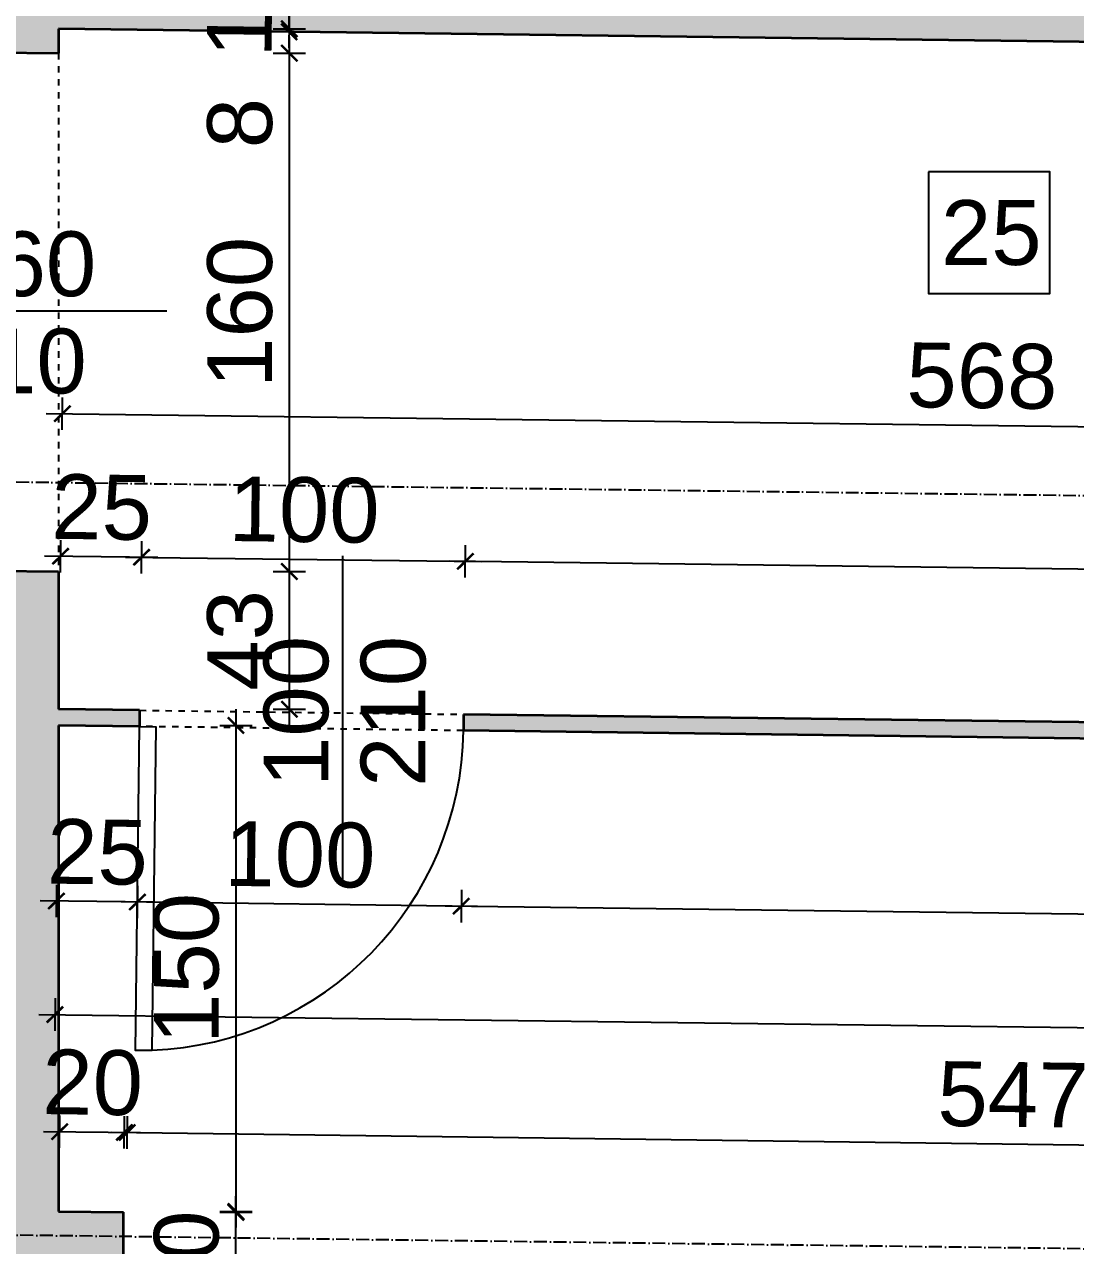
# Model space of a CAD drawing. Header units: inches. Extents: x -72385 to 39588, y -6525 to 66685.
# Drawn here: x -45350.4 to -45025.8, y 1818 to 2195 of the extents above; entities that cross this region are included whole.
import ezdxf

# ---------------------------------------------------------------- set-up
doc = ezdxf.new("R2010")
doc.units = ezdxf.units.IN
doc.header["$MEASUREMENT"] = 0
doc.linetypes.add('DashDot', pattern=[0.6, 0.4, -0.1, 0, -0.1])
doc.linetypes.add('Hidden', pattern=[0.4, 0.2, -0.2])
for name, color, linetype, lineweight in [('Врати', 251, 'Continuous', 25), ('Линия на разрез', 252, 'DashDot', 25), ('Надписи врати', 252, 'Continuous', 25), ('Надписи коти вътрешни', 252, 'Continuous', 25), ('Надписи номера на пом.', 252, 'Continuous', 25), ('Оси', 252, 'DashDot', 25), ('Пунктир', 253, 'Hidden', 25), ('Разрезни линии', 7, 'Continuous', 35), ('Щрих стени', 254, 'Continuous', 25)]:
    doc.layers.add(name, color=color, linetype=linetype, lineweight=lineweight)
doc.styles.add('Arial Regular', font='arial.ttf')
doc.styles.get("Standard").update_dxf_attribs({"font": 'arial.ttf'})
doc.dimstyles.new('Annotative', dxfattribs={"dimscale": 0, "dimtxt": 20, "dimasz": 5, "dimexe": 5, "dimexo": 5, "dimgap": 5, "dimtad": 1, "dimdec": 0, "dimzin": 0, "dimdsep": 46, "dimtxsty": 'Standard', "dimblk": 'ARCHTICK', "dimcen": 5, "dimdle": 5, "dimadec": 0, "dimazin": 0, "dimtfac": 1, "dimtdec": 0, "dimtofl": 0, "dimtmove": 0, "dimatfit": 3, "dimldrblk": 'ARCHTICK', "dimfxl": 5, "dimfxlon": 1, "dimtolj": 1, "dimtzin": 0, "dimarcsym": 1})

# ---------------------------------------------------------------- blocks, each defined once
blk = doc.blocks.new('_ArchTick')
at = {"color": 0, "linetype": 'ByBlock', "const_width": 0.15}
blk.add_lwpolyline([(-0.5, -0.5), (0.5, 0.5)], dxfattribs=at)
blk = doc.blocks.new('*D2131')
at = {"layer": 'Defpoints', "color": 0, "ltscale": 50, "transparency": 16777216}
for p in [(-45339.84, 2186.09), (-45339.84, 2026.08), (-45268.61, 2026.08)]:
    blk.add_point(p, dxfattribs=at)
at = {"layer": 'Надписи коти вътрешни', "color": 0, "lineweight": -2, "ltscale": 50, "transparency": 16777216}
for p, q in [((-45268.61, 2191.09), (-45268.61, 2021.08)), ((-45273.61, 2186.09), (-45263.61, 2186.09)), ((-45273.61, 2026.08), (-45263.61, 2026.08))]:
    blk.add_line(p, q, dxfattribs=at)
at = {"layer": 'Надписи коти вътрешни', "color": 0, "lineweight": -2, "ltscale": 50, "transparency": 16777216, "xscale": 5, "yscale": 5, "zscale": 5}
for p, rotation in [((-45268.61, 2186.09), 90), ((-45268.61, 2026.08), 270)]:
    blk.add_blockref('_ArchTick', p, dxfattribs=dict(at, rotation=rotation))
at = {"layer": 'Надписи коти вътрешни', "color": 0, "ltscale": 50, "transparency": 16777216, "insert": (-45283.82, 2106.09), "char_height": 20, "attachment_point": 5, "rotation": 90}
blk.add_mtext('\\A1;160', dxfattribs=at)
blk = doc.blocks.new('*D8038')
at = {"layer": 'Defpoints', "color": 0, "ltscale": 50, "transparency": 16777216}
for p in [(-45339.84, 2193.59), (-45339.84, 2186.09), (-45268.61, 2186.09)]:
    blk.add_point(p, dxfattribs=at)
at = {"layer": 'Надписи коти вътрешни', "color": 0, "lineweight": -2, "ltscale": 50, "transparency": 16777216}
for p, q in [((-45268.61, 2193.59), (-45268.61, 2198.59)), ((-45273.61, 2193.59), (-45263.61, 2193.59)), ((-45273.61, 2186.09), (-45263.61, 2186.09)), ((-45268.61, 2186.09), (-45268.61, 2152.91))]:
    blk.add_line(p, q, dxfattribs=at)
at = {"layer": 'Надписи коти вътрешни', "color": 0, "lineweight": -2, "ltscale": 50, "transparency": 16777216, "xscale": 5, "yscale": 5, "zscale": 5}
for p, rotation in [((-45268.61, 2193.59), 270), ((-45268.61, 2186.09), 90)]:
    blk.add_blockref('_ArchTick', p, dxfattribs=dict(at, rotation=rotation))
at = {"layer": 'Надписи коти вътрешни', "color": 0, "ltscale": 50, "transparency": 16777216, "insert": (-45283.82, 2164.5), "char_height": 20, "attachment_point": 5, "rotation": 90}
blk.add_mtext('\\A1;8', dxfattribs=at)
blk = doc.blocks.new('*D2132')
at = {"layer": 'Defpoints', "color": 0, "ltscale": 50, "transparency": 16777216}
for p in [(-45339.84, 2026.08), (-45339.84, 1983.58), (-45268.61, 1983.58)]:
    blk.add_point(p, dxfattribs=at)
at = {"layer": 'Надписи коти вътрешни', "color": 0, "lineweight": -2, "ltscale": 50, "transparency": 16777216}
for p, q in [((-45268.61, 2031.08), (-45268.61, 1978.58)), ((-45273.61, 2026.08), (-45263.61, 2026.08)), ((-45273.61, 1983.58), (-45263.61, 1983.58))]:
    blk.add_line(p, q, dxfattribs=at)
at = {"layer": 'Надписи коти вътрешни', "color": 0, "lineweight": -2, "ltscale": 50, "transparency": 16777216, "xscale": 5, "yscale": 5, "zscale": 5}
for p, rotation in [((-45268.61, 2026.08), 90), ((-45268.61, 1983.58), 270)]:
    blk.add_blockref('_ArchTick', p, dxfattribs=dict(at, rotation=rotation))
at = {"layer": 'Надписи коти вътрешни', "color": 0, "ltscale": 50, "transparency": 16777216, "insert": (-45283.83, 2004.83), "char_height": 20, "attachment_point": 5, "rotation": 90}
blk.add_mtext('\\A1;43', dxfattribs=at)
blk = doc.blocks.new('*D2133')
at = {"layer": 'Defpoints', "color": 0, "ltscale": 50, "transparency": 16777216}
for p in [(-45339.24, 2030.81), (-45339.84, 1983.58), (-45314.84, 1983.26)]:
    blk.add_point(p, dxfattribs=at)
at = {"layer": 'Надписи коти вътрешни', "color": 0, "lineweight": -2, "ltscale": 50, "transparency": 16777216}
for p, q in [((-45339.3, 2025.81), (-45339.17, 2035.81)), ((-45314.3, 2025.49), (-45314.17, 2035.49)), ((-45309.24, 2030.43), (-45344.24, 2030.87))]:
    blk.add_line(p, q, dxfattribs=at)
at = {"layer": 'Надписи коти вътрешни', "color": 0, "lineweight": -2, "ltscale": 50, "transparency": 16777216, "xscale": 5, "yscale": 5, "zscale": 5}
for p, rotation in [((-45339.24, 2030.81), 179.2706286525459), ((-45314.24, 2030.49), 359.270628652546)]:
    blk.add_blockref('_ArchTick', p, dxfattribs=dict(at, rotation=rotation))
at = {"layer": 'Надписи коти вътрешни', "color": 0, "ltscale": 50, "transparency": 16777216, "insert": (-45326.54, 2045.86), "char_height": 20, "attachment_point": 5, "rotation": 359.2706}
blk.add_mtext('\\A1;25', dxfattribs=at)
blk = doc.blocks.new('*D2134')
at = {"layer": 'Defpoints', "color": 0, "ltscale": 50, "transparency": 16777216}
for p in [(-45214.24, 2029.22), (-45314.84, 1983.26), (-45214.84, 1981.98)]:
    blk.add_point(p, dxfattribs=at)
at = {"layer": 'Надписи коти вътрешни', "color": 0, "lineweight": -2, "ltscale": 50, "transparency": 16777216}
for p, q in [((-45314.3, 2025.49), (-45314.17, 2035.49)), ((-45214.3, 2024.22), (-45214.17, 2034.22)), ((-45319.24, 2030.56), (-45209.24, 2029.15))]:
    blk.add_line(p, q, dxfattribs=at)
at = {"layer": 'Надписи коти вътрешни', "color": 0, "lineweight": -2, "ltscale": 50, "transparency": 16777216, "xscale": 5, "yscale": 5, "zscale": 5}
for p, rotation in [((-45314.24, 2030.49), 179.2706286525464), ((-45214.24, 2029.22), 359.2706286525465)]:
    blk.add_blockref('_ArchTick', p, dxfattribs=dict(at, rotation=rotation))
at = {"layer": 'Надписи коти вътрешни', "color": 0, "ltscale": 50, "transparency": 16777216, "insert": (-45264.04, 2045.07), "char_height": 20, "attachment_point": 5, "rotation": 359.2706}
blk.add_mtext('\\A1;100', dxfattribs=at)
blk = doc.blocks.new('*D2135')
at = {"layer": 'Defpoints', "color": 0, "ltscale": 50, "transparency": 16777216}
for p in [(-45214.24, 2029.22), (-45214.84, 1981.98), (-44772.34, 1976.35)]:
    blk.add_point(p, dxfattribs=at)
at = {"layer": 'Надписи коти вътрешни', "color": 0, "lineweight": -2, "ltscale": 50, "transparency": 16777216}
for p, q in [((-45214.3, 2024.22), (-45214.17, 2034.22)), ((-44766.74, 2023.52), (-45219.24, 2029.28)), ((-44771.8, 2018.59), (-44771.67, 2028.58))]:
    blk.add_line(p, q, dxfattribs=at)
at = {"layer": 'Надписи коти вътрешни', "color": 0, "lineweight": -2, "ltscale": 50, "transparency": 16777216, "xscale": 5, "yscale": 5, "zscale": 5}
for p, rotation in [((-45214.24, 2029.22), 179.2706286525463), ((-44771.74, 2023.59), 359.2706286525463)]:
    blk.add_blockref('_ArchTick', p, dxfattribs=dict(at, rotation=rotation))
at = {"layer": 'Надписи коти вътрешни', "color": 0, "ltscale": 50, "transparency": 16777216, "insert": (-44992.79, 2041.62), "char_height": 20, "attachment_point": 5, "rotation": 359.2706}
blk.add_mtext('\\A1;443', dxfattribs=at)
blk = doc.blocks.new('*D2136')
at = {"layer": 'Defpoints', "color": 0, "ltscale": 50, "transparency": 16777216}
for p in [(-44771.18, 2067.58), (-45339.84, 1983.58), (-44772.34, 1976.35)]:
    blk.add_point(p, dxfattribs=at)
at = {"layer": 'Надписи коти вътрешни', "color": 0, "lineweight": -2, "ltscale": 50, "transparency": 16777216}
for p, q in [((-45338.74, 2069.8), (-45338.61, 2079.8)), ((-45343.68, 2074.87), (-44766.18, 2067.51)), ((-44771.24, 2062.58), (-44771.11, 2072.58))]:
    blk.add_line(p, q, dxfattribs=at)
at = {"layer": 'Надписи коти вътрешни', "color": 0, "lineweight": -2, "ltscale": 50, "transparency": 16777216, "xscale": 5, "yscale": 5, "zscale": 5}
for p, rotation in [((-45338.68, 2074.8), 179.2706286525464), ((-44771.18, 2067.58), 359.2706286525465)]:
    blk.add_blockref('_ArchTick', p, dxfattribs=dict(at, rotation=rotation))
at = {"layer": 'Надписи коти вътрешни', "color": 0, "ltscale": 50, "transparency": 16777216, "insert": (-45054.73, 2086.4), "char_height": 20, "attachment_point": 5, "rotation": 359.2706}
blk.add_mtext('\\A1;568', dxfattribs=at)
blk = doc.blocks.new('*D2141')
at = {"layer": 'Defpoints', "color": 0, "ltscale": 50, "transparency": 16777216}
for p in [(-45319.84, 1828.31), (-45285.09, 1828.31), (-45319.84, 1798.31)]:
    blk.add_point(p, dxfattribs=at)
at = {"layer": 'Надписи коти вътрешни', "color": 0, "lineweight": -2, "ltscale": 50, "transparency": 16777216}
for p, q in [((-45285.09, 1793.31), (-45285.09, 1833.31)), ((-45290.09, 1828.31), (-45280.09, 1828.31)), ((-45290.09, 1798.31), (-45280.09, 1798.31))]:
    blk.add_line(p, q, dxfattribs=at)
at = {"layer": 'Надписи коти вътрешни', "color": 0, "lineweight": -2, "ltscale": 50, "transparency": 16777216, "xscale": 5, "yscale": 5, "zscale": 5}
for p, rotation in [((-45285.09, 1828.31), 90), ((-45285.09, 1798.31), 270)]:
    blk.add_blockref('_ArchTick', p, dxfattribs=dict(at, rotation=rotation))
at = {"layer": 'Надписи коти вътрешни', "color": 0, "ltscale": 50, "transparency": 16777216, "insert": (-45300.3, 1813.31), "char_height": 20, "attachment_point": 5, "rotation": 90}
blk.add_mtext('\\A1;30', dxfattribs=at)
blk = doc.blocks.new('*D2142')
at = {"layer": 'Defpoints', "color": 0, "ltscale": 50, "transparency": 16777216}
for p in [(-45339.84, 1978.58), (-45339.84, 1828.56), (-45285.09, 1828.56)]:
    blk.add_point(p, dxfattribs=at)
at = {"layer": 'Надписи коти вътрешни', "color": 0, "lineweight": -2, "ltscale": 50, "transparency": 16777216}
for p, q in [((-45285.09, 1983.58), (-45285.09, 1823.56)), ((-45290.09, 1978.58), (-45280.09, 1978.58)), ((-45290.09, 1828.56), (-45280.09, 1828.56))]:
    blk.add_line(p, q, dxfattribs=at)
at = {"layer": 'Надписи коти вътрешни', "color": 0, "lineweight": -2, "ltscale": 50, "transparency": 16777216, "xscale": 5, "yscale": 5, "zscale": 5}
for p, rotation in [((-45285.09, 1978.58), 90), ((-45285.09, 1828.56), 270)]:
    blk.add_blockref('_ArchTick', p, dxfattribs=dict(at, rotation=rotation))
at = {"layer": 'Надписи коти вътрешни', "color": 0, "ltscale": 50, "transparency": 16777216, "insert": (-45300.3, 1903.57), "char_height": 20, "attachment_point": 5, "rotation": 90}
blk.add_mtext('\\A1;150', dxfattribs=at)
blk = doc.blocks.new('*D2143')
at = {"layer": 'Defpoints', "color": 0, "ltscale": 50, "transparency": 16777216}
for p in [(-45339.84, 1978.58), (-45314.84, 1978.26), (-45340.53, 1924.37)]:
    blk.add_point(p, dxfattribs=at)
at = {"layer": 'Надписи коти вътрешни', "color": 0, "lineweight": -2, "ltscale": 50, "transparency": 16777216}
for p, q in [((-45340.46, 1929.37), (-45340.59, 1919.37)), ((-45315.46, 1929.05), (-45315.59, 1919.05)), ((-45310.53, 1923.99), (-45345.53, 1924.44))]:
    blk.add_line(p, q, dxfattribs=at)
at = {"layer": 'Надписи коти вътрешни', "color": 0, "lineweight": -2, "ltscale": 50, "transparency": 16777216, "xscale": 5, "yscale": 5, "zscale": 5}
for p, rotation in [((-45340.53, 1924.37), 179.2706286525467), ((-45315.53, 1924.05), 359.2706286525467)]:
    blk.add_blockref('_ArchTick', p, dxfattribs=dict(at, rotation=rotation))
at = {"layer": 'Надписи коти вътрешни', "color": 0, "ltscale": 50, "transparency": 16777216, "insert": (-45327.83, 1939.42), "char_height": 20, "attachment_point": 5, "rotation": 359.2706}
blk.add_mtext('\\A1;25', dxfattribs=at)
blk = doc.blocks.new('*D2144')
at = {"layer": 'Defpoints', "color": 0, "ltscale": 50, "transparency": 16777216}
for p in [(-45314.84, 1978.26), (-45214.84, 1976.98), (-45315.53, 1924.05)]:
    blk.add_point(p, dxfattribs=at)
at = {"layer": 'Надписи коти вътрешни', "color": 0, "lineweight": -2, "ltscale": 50, "transparency": 16777216}
for p, q in [((-45315.46, 1929.05), (-45315.59, 1919.05)), ((-45215.46, 1927.78), (-45215.59, 1917.78)), ((-45210.53, 1922.72), (-45320.53, 1924.12))]:
    blk.add_line(p, q, dxfattribs=at)
at = {"layer": 'Надписи коти вътрешни', "color": 0, "lineweight": -2, "ltscale": 50, "transparency": 16777216, "xscale": 5, "yscale": 5, "zscale": 5}
for p, rotation in [((-45315.53, 1924.05), 179.2706286525631), ((-45215.53, 1922.78), 359.2706286525632)]:
    blk.add_blockref('_ArchTick', p, dxfattribs=dict(at, rotation=rotation))
at = {"layer": 'Надписи коти вътрешни', "color": 0, "ltscale": 50, "transparency": 16777216, "insert": (-45265.33, 1938.63), "char_height": 20, "attachment_point": 5, "rotation": 359.2706}
blk.add_mtext('\\A1;100', dxfattribs=at)
blk = doc.blocks.new('*D2145')
at = {"layer": 'Defpoints', "color": 0, "ltscale": 50, "transparency": 16777216}
for p in [(-45214.84, 1976.98), (-44457.34, 1967.34), (-45215.53, 1922.78)]:
    blk.add_point(p, dxfattribs=at)
at = {"layer": 'Надписи коти вътрешни', "color": 0, "lineweight": -2, "ltscale": 50, "transparency": 16777216}
for p, q in [((-45215.46, 1927.78), (-45215.59, 1917.78)), ((-44453.03, 1913.07), (-45220.53, 1922.84)), ((-44457.96, 1918.14), (-44458.09, 1908.14))]:
    blk.add_line(p, q, dxfattribs=at)
at = {"layer": 'Надписи коти вътрешни', "color": 0, "lineweight": -2, "ltscale": 50, "transparency": 16777216, "xscale": 5, "yscale": 5, "zscale": 5}
for p, rotation in [((-45215.53, 1922.78), 179.2706286525464), ((-44458.03, 1913.14), 359.2706286525465)]:
    blk.add_blockref('_ArchTick', p, dxfattribs=dict(at, rotation=rotation))
at = {"layer": 'Надписи коти вътрешни', "color": 0, "ltscale": 50, "transparency": 16777216, "insert": (-44836.58, 1933.17), "char_height": 20, "attachment_point": 5, "rotation": 359.2706}
blk.add_mtext('\\A1;758', dxfattribs=at)
blk = doc.blocks.new('*D4538')
at = {"layer": 'Defpoints', "color": 0, "ltscale": 50, "transparency": 16777216}
for p in [(-45339.84, 1978.58), (-44457.34, 1967.34), (-44458.47, 1878.1)]:
    blk.add_point(p, dxfattribs=at)
at = {"layer": 'Надписи коти вътрешни', "color": 0, "lineweight": -2, "ltscale": 50, "transparency": 16777216}
for p, q in [((-45340.91, 1894.34), (-45341.04, 1884.34)), ((-45345.97, 1889.4), (-44453.47, 1878.04)), ((-44458.41, 1883.1), (-44458.54, 1873.1))]:
    blk.add_line(p, q, dxfattribs=at)
at = {"layer": 'Надписи коти вътрешни', "color": 0, "lineweight": -2, "ltscale": 50, "transparency": 16777216, "xscale": 5, "yscale": 5, "zscale": 5}
for p, rotation in [((-45340.97, 1889.34), 179.2706286525463), ((-44458.47, 1878.1), 359.2706286525463)]:
    blk.add_blockref('_ArchTick', p, dxfattribs=dict(at, rotation=rotation))
at = {"layer": 'Надписи коти вътрешни', "color": 0, "ltscale": 50, "transparency": 16777216, "insert": (-44899.53, 1898.94), "char_height": 20, "attachment_point": 5, "rotation": 359.2706}
blk.add_mtext('\\A1;883', dxfattribs=at)
blk = doc.blocks.new('*D4539')
at = {"layer": 'Defpoints', "color": 0, "ltscale": 50, "transparency": 16777216}
for p in [(-45319.52, 1852.95), (-45339.84, 1828.56), (-45319.84, 1828.31)]:
    blk.add_point(p, dxfattribs=at)
at = {"layer": 'Надписи коти вътрешни', "color": 0, "lineweight": -2, "ltscale": 50, "transparency": 16777216}
for p, q in [((-45339.59, 1848.2), (-45339.46, 1858.2)), ((-45319.59, 1847.95), (-45319.46, 1857.94)), ((-45344.52, 1853.26), (-45314.52, 1852.88))]:
    blk.add_line(p, q, dxfattribs=at)
at = {"layer": 'Надписи коти вътрешни', "color": 0, "lineweight": -2, "ltscale": 50, "transparency": 16777216, "xscale": 5, "yscale": 5, "zscale": 5}
for p, rotation in [((-45339.52, 1853.2), 179.2706286525567), ((-45319.52, 1852.95), 359.2706286525566)]:
    blk.add_blockref('_ArchTick', p, dxfattribs=dict(at, rotation=rotation))
at = {"layer": 'Надписи коти вътрешни', "color": 0, "ltscale": 50, "transparency": 16777216, "insert": (-45329.33, 1868.28), "char_height": 20, "attachment_point": 5, "rotation": 359.2706}
blk.add_mtext('\\A1;20', dxfattribs=at)
blk = doc.blocks.new('*D2159')
at = {"layer": 'Defpoints', "color": 0, "ltscale": 50, "transparency": 16777216}
for p in [(-44772.02, 1845.8), (-45318.98, 1828.3), (-44772.34, 1821.16)]:
    blk.add_point(p, dxfattribs=at)
at = {"layer": 'Надписи коти вътрешни', "color": 0, "lineweight": -2, "ltscale": 50, "transparency": 16777216}
for p, q in [((-45318.72, 1847.93), (-45318.59, 1857.93)), ((-45323.66, 1853), (-44767.02, 1845.73)), ((-44772.08, 1840.8), (-44771.95, 1850.8))]:
    blk.add_line(p, q, dxfattribs=at)
at = {"layer": 'Надписи коти вътрешни', "color": 0, "lineweight": -2, "ltscale": 50, "transparency": 16777216, "xscale": 5, "yscale": 5, "zscale": 5}
for p, rotation in [((-45318.66, 1852.93), 179.252161478403), ((-44772.02, 1845.8), 359.252161478403)]:
    blk.add_blockref('_ArchTick', p, dxfattribs=dict(at, rotation=rotation))
at = {"layer": 'Надписи коти вътрешни', "color": 0, "ltscale": 50, "transparency": 16777216, "insert": (-45045.14, 1864.54), "char_height": 20, "attachment_point": 5, "rotation": 359.2522}
blk.add_mtext('\\A1;547', dxfattribs=at)
blk = doc.blocks.new('*D8037')
at = {"layer": 'Defpoints', "color": 0, "ltscale": 10, "transparency": 16777216}
for p in [(-45250.85, 2207.46), (-45268.68, 2192.69), (-45251.04, 2192.46)]:
    blk.add_point(p, dxfattribs=at)
at = {"layer": 'Надписи коти вътрешни', "color": 0, "lineweight": -2, "ltscale": 10, "transparency": 16777216}
for p, q in [((-45268.43, 2212.69), (-45268.75, 2187.69)), ((-45263.49, 2207.62), (-45273.49, 2207.75)), ((-45263.68, 2192.62), (-45273.68, 2192.75))]:
    blk.add_line(p, q, dxfattribs=at)
at = {"layer": 'Надписи коти вътрешни', "color": 0, "lineweight": -2, "ltscale": 10, "transparency": 16777216, "xscale": 5, "yscale": 5, "zscale": 5}
for p, rotation in [((-45268.49, 2207.69), 89.2706286525493), ((-45268.68, 2192.69), 269.2706286525493)]:
    blk.add_blockref('_ArchTick', p, dxfattribs=dict(at, rotation=rotation))
at = {"layer": 'Надписи коти вътрешни', "color": 0, "ltscale": 10, "transparency": 16777216, "insert": (-45283.8, 2200.38), "char_height": 20, "attachment_point": 5, "rotation": 89.2706}
blk.add_mtext('\\A1;15', dxfattribs=at)

msp = doc.modelspace()

# ---------------------------------------------------------------- hatches: boundary and pattern name
at = {"layer": 'Щрих стени', "ltscale": 10}
h = msp.add_hatch(color=256, dxfattribs=at)
h.dxf.hatch_style = 1
h.paths.add_polyline_path([(-47202.34, 2224.8), (-47139.84, 2224.01), (-47139.84, 2429.03), (-47039.84, 2427.75), (-47039.84, 2457.75), (-47139.84, 2459.03), (-47139.84, 3016.57), (-47137.34, 3016.54), (-47137.34, 3061.54), (-47202.34, 3062.37)])
h.paths.add_polyline_path([(-46749.84, 2424.06), (-46749.84, 2454.06), (-46839.84, 2455.21), (-46839.84, 3022.75), (-46837.34, 3022.72), (-46837.34, 3057.73), (-46872.34, 3058.17), (-46872.34, 3023.17), (-46869.84, 3023.14), (-46869.84, 2455.59), (-46939.84, 2456.48), (-46939.84, 2426.48)])
h.paths.add_polyline_path([(-46539.84, 2421.39), (-46539.84, 3006.43), (-46537.34, 3006.4), (-46537.34, 3073.91), (-46572.34, 3074.35), (-46572.34, 3006.85), (-46569.84, 3006.82), (-46569.84, 2471.77), (-46589.84, 2472.03), (-46589.84, 2452.03), (-46649.84, 2452.79), (-46649.84, 2422.79)])
h.paths.add_polyline_path([(-46349.84, 2448.97), (-46349.84, 2814), (-46159.84, 2811.58), (-46159.84, 2446.55), (-46179.84, 2446.81), (-46179.84, 2416.8), (-46129.84, 2416.17), (-46129.84, 2841.2), (-46379.84, 2844.38), (-46379.84, 2419.35), (-46339.84, 2418.84), (-46339.84, 2448.84)])
h.paths.add_polyline_path([(-46379.84, 3004.4), (-46349.84, 3004.02), (-46349.84, 3071.52), (-46379.84, 3071.9)])
h.paths.add_polyline_path([(-46129.84, 3068.72), (-46159.84, 3069.1), (-46159.84, 3001.6), (-46129.84, 3001.21)])
h.paths.add_polyline_path([(-45937.34, 3066.27), (-45972.34, 3066.72), (-45972.34, 2999.21), (-45969.84, 2999.18), (-45969.84, 2414.13), (-45909.84, 2413.37), (-45909.84, 2443.37), (-45919.84, 2443.5), (-45919.84, 2463.5), (-45939.84, 2463.75), (-45939.84, 2563.76), (-45909.84, 2563.38), (-45909.84, 2578.38), (-45939.84, 2578.76), (-45939.84, 2668.77), (-45804.84, 2667.05), (-45804.84, 2577.04), (-45809.84, 2577.11), (-45809.84, 2562.11), (-45804.84, 2562.04), (-45804.84, 2442.03), (-45809.84, 2442.1), (-45809.84, 2412.09), (-45779.84, 2411.71), (-45779.84, 2441.71), (-45789.84, 2441.84), (-45789.84, 2666.86), (-45779.84, 2666.73), (-45779.84, 2681.73), (-45939.84, 2683.77), (-45939.84, 2998.8), (-45937.34, 2998.76)])
h.paths.add_polyline_path([(-45669.84, 2680.33), (-45679.84, 2680.46), (-45679.84, 2665.46), (-45669.84, 2665.33), (-45669.84, 2440.31), (-45679.84, 2440.44), (-45679.84, 2410.44), (-45549.84, 2408.78), (-45549.84, 2438.79), (-45639.84, 2439.93), (-45639.84, 3007.48), (-45637.34, 3007.45), (-45637.34, 3042.45), (-45672.34, 3042.89), (-45672.34, 3007.89), (-45669.84, 3007.86)])
h.paths.add_polyline_path([(-45449.84, 2437.51), (-45449.84, 2407.51), (-45369.84, 2406.49), (-45369.84, 2366.49), (-45339.84, 2366.11), (-45339.84, 2418.61), (-45319.84, 2418.36), (-45319.84, 2443.36), (-45339.84, 2443.61), (-45339.84, 2993.66), (-45337.34, 2993.63), (-45337.34, 3038.63), (-45372.34, 3039.08), (-45372.34, 2994.07), (-45369.84, 2994.04), (-45369.84, 2436.49)])
h.paths.add_polyline_path([(-45369.84, 1736.44), (-45429.84, 1737.2), (-45429.84, 1607.19), (-45369.84, 1606.43), (-45369.84, 1248.9), (-45372.34, 1248.93), (-45372.34, 1203.93), (-45337.34, 1203.48), (-45337.34, 1248.48), (-45339.84, 1248.52), (-45339.84, 1798.56), (-45319.84, 1798.31), (-45319.84, 1828.31), (-45339.84, 1828.56), (-45339.84, 1978.58), (-45314.84, 1978.26), (-45314.84, 1983.26), (-45339.84, 1983.58), (-45339.84, 2026.08), (-45369.84, 2026.46), (-45369.84, 1846.45), (-45389.84, 1846.7), (-45389.84, 1836.7), (-45449.84, 1837.46), (-45449.84, 1807.46), (-45369.84, 1806.44)])
h.paths.add_polyline_path([(-45669.84, 1242.72), (-45672.34, 1242.75), (-45672.34, 1207.75), (-45637.34, 1207.3), (-45637.34, 1242.3), (-45639.84, 1242.33), (-45639.84, 1809.88), (-45549.84, 1808.74), (-45549.84, 1838.74), (-46049.84, 1845.1), (-46049.84, 1815.1), (-45669.84, 1810.26)])
h.paths.add_polyline_path([(-46572.34, 1821.75), (-46572.34, 1796.75), (-46537.34, 1796.3), (-46537.34, 1821.31), (-46149.84, 1816.37), (-46149.84, 1846.38), (-46649.84, 1852.74), (-46649.84, 1822.74)])
h.paths.add_polyline_path([(-46839.84, 1825.16), (-46749.84, 1824.01), (-46749.84, 1854.01), (-46949.84, 1856.56), (-46949.84, 1826.56), (-46869.84, 1825.54), (-46869.84, 1257.99), (-46872.34, 1258.03), (-46872.34, 1223.02), (-46837.34, 1222.58), (-46837.34, 1257.58), (-46839.84, 1257.61)])
h.paths.add_polyline_path([(-47139.84, 1828.98), (-47049.84, 1827.83), (-47049.84, 1857.83), (-47119.84, 1858.72), (-47119.84, 1868.73), (-47139.84, 1868.98), (-47139.84, 2064), (-47202.34, 2064.79), (-47202.34, 1849.77), (-47212.34, 1849.9), (-47212.34, 1829.9), (-47202.34, 1829.77), (-47202.34, 1227.22), (-47137.34, 1226.4), (-47137.34, 1271.4), (-47139.84, 1271.43)])
h.paths.add_polyline_path([(-46537.34, 1218.76), (-46537.34, 1253.76), (-46572.34, 1254.21), (-46572.34, 1219.2)])
h.paths.add_polyline_path([(-46272.34, 1215.38), (-46237.34, 1214.94), (-46237.34, 1299.95), (-46272.34, 1300.39)])
h.paths.add_polyline_path([(-45972.34, 1246.57), (-45972.34, 1211.56), (-45937.34, 1211.12), (-45937.34, 1246.12)], flags=17)
h = msp.add_hatch(color=256, dxfattribs=at)
h.dxf.hatch_style = 1
h.paths.add_polyline_path([(-45037.34, 3034.81), (-45072.34, 3035.26), (-45072.34, 3000.25), (-45037.34, 2999.81)])
h.paths.add_polyline_path([(-44737.34, 3030.99), (-44772.34, 3031.44), (-44772.34, 2986.43), (-44752.34, 2986.18), (-44752.34, 2436.13), (-44772.34, 2436.39), (-44772.34, 2391.38), (-44752.34, 2391.13), (-44752.34, 2201.11), (-45339.84, 2208.59), (-45339.84, 2266.1), (-45369.84, 2266.48), (-45369.84, 2186.47), (-45339.84, 2186.09), (-45339.84, 2193.59), (-44737.34, 2185.92)])
h.paths.add_polyline_path([(-44737.34, 1835.89), (-44772.34, 1836.34), (-44772.34, 1791.34), (-44737.34, 1790.89)], flags=17)
h.paths.add_polyline_path([(-44437.34, 1227.03), (-44452.34, 1227.22), (-44452.34, 1972.28), (-45214.84, 1981.98), (-45214.84, 1976.98), (-44457.34, 1967.34), (-44457.34, 1227.28), (-44472.34, 1227.47), (-44472.34, 1192.47), (-44437.34, 1192.02)])
h.paths.add_polyline_path([(-44737.34, 1240.85), (-44772.34, 1241.29), (-44772.34, 1196.29), (-44737.34, 1195.84)], flags=17)
h.paths.add_polyline_path([(-45037.34, 1234.66), (-45072.34, 1235.11), (-45072.34, 1200.11), (-45037.34, 1199.66)], flags=17)

# ---------------------------------------------------------------- linework, layer by layer
at = {"layer": 'Врати', "ltscale": 50}
msp.add_lwpolyline([(-45314.84, 1978.26), (-45309.84, 1978.19), (-45311.11, 1878.2), (-45316.11, 1878.27)], close=True, dxfattribs=at)
msp.add_arc((-45314.84, 1978.26), 100, 272.1366, 359.2706, dxfattribs=at)
at = {"layer": 'Линия на разрез', "ltscale": 10}
msp.add_lwpolyline([(-52477.21, 2144.44), (-41314.83, 2002.34), (-41314.83, 1502.3), (-40082.38, 1486.61)], dxfattribs=at)
at = {"layer": 'Надписи врати', "ltscale": 50}
for p, q in [((-45406.43, 2106.56), (-45306.43, 2106.56)), ((-45252.05, 1930.94), (-45252.05, 2030.94))]:
    msp.add_line(p, q, dxfattribs=at)
at = {"layer": 'Надписи номера на пом.', "ltscale": 50}
msp.add_lwpolyline([(-45071.24, 2149.41), (-45071.24, 2111.91), (-45033.74, 2111.91), (-45033.74, 2149.41)], close=True, dxfattribs=at)
at = {"layer": 'Оси', "ltscale": 10}
msp.add_lwpolyline([(-39839.84, 1751.04), (-51384.84, 1898.02), (-51384.84, 2028.03), (-52699.84, 2044.77)], dxfattribs=at)
at = {"layer": 'Пунктир', "ltscale": 10}
for p, q in [((-45339.84, 2186.09), (-45339.84, 2026.08)), ((-45314.84, 1983.26), (-45214.84, 1981.98)), ((-45214.84, 1976.98), (-45314.84, 1978.26))]:
    msp.add_line(p, q, dxfattribs=at)
at = {"layer": 'Разрезни линии', "ltscale": 50}
for p, q in [((-44737.34, 2185.92), (-45339.84, 2193.59)), ((-45339.84, 2193.59), (-45339.84, 2186.09)), ((-45369.84, 2186.47), (-45339.84, 2186.09)), ((-45369.84, 2026.46), (-45339.84, 2026.08)), ((-45339.84, 2026.08), (-45339.84, 1983.58)), ((-45314.84, 1983.26), (-45339.84, 1983.58)), ((-45314.84, 1983.26), (-45314.84, 1978.26)), ((-44452.34, 1972.28), (-45214.84, 1981.98)), ((-45214.84, 1981.98), (-45214.84, 1976.98)), ((-45339.84, 1978.58), (-45339.84, 1828.56)), ((-45314.84, 1978.26), (-45339.84, 1978.58)), ((-44457.34, 1967.34), (-45214.84, 1976.98)), ((-45339.84, 1828.56), (-45319.84, 1828.31)), ((-45319.84, 1798.31), (-45319.84, 1828.31))]:
    msp.add_line(p, q, dxfattribs=at)

# ---------------------------------------------------------------- texts
at = {"layer": 'Надписи врати', "ltscale": 100, "char_height": 20, "width": 180.4891, "attachment_point": 1, "style": 'Arial Regular'}
for s, insert in [('160', (-45374.85, 2131.07)), ('210', (-45377.77, 2101.07))]:
    msp.add_mtext(s, dxfattribs=dict(at, insert=insert))
at = {"layer": 'Надписи врати', "ltscale": 100, "char_height": 20, "width": 180.4891, "attachment_point": 1, "rotation": 90, "style": 'Arial Regular'}
for s, insert in [('100', (-45276.57, 1959.6)), ('210', (-45246.57, 1959.6))]:
    msp.add_mtext(s, dxfattribs=dict(at, insert=insert))
at = {"layer": 'Надписи номера на пом.', "ltscale": 100, "insert": (-45142.1, 2140.72), "char_height": 20, "width": 180.4891, "attachment_point": 1, "style": 'Arial Regular'}
msp.add_mtext('\\pxqc;25', dxfattribs=at)

# ---------------------------------------------------------------- dimensions: what is measured, and where the dimension line sits
at = {"layer": 'Надписи коти вътрешни', "ltscale": 10}
dim = msp.add_linear_dim(base=(-45268.68, 2192.69), p1=(-45250.85, 2207.46), p2=(-45251.04, 2192.46), angle=269.2706, dimstyle='Annotative', override={"dimscale": 0, "dimtix": 0, "dimtofl": 0, "dimtmove": 0, "dimatfit": 3}, dxfattribs=at)
dim.commit()
dim.dimension.update_dxf_attribs({"geometry": '*D8037', "text_midpoint": (-45268.59, 2200.19), "dimtype": 129})
at = {"layer": 'Надписи коти вътрешни', "ltscale": 50}
for base, p1, p2, angle, picture, middle, dimtype in [((-45268.6073, 2186.0924), (-45339.8373, 2193.593), (-45339.8373, 2186.0924), 90, '*D8038', (-45268.6073, 2164.503), 128), ((-45339.24, 2030.81), (-45314.84, 1983.26), (-45339.84, 1983.58), 179.2706, '*D2133', (-45326.74, 2030.65), 129), ((-45340.53, 1924.37), (-45314.84, 1978.26), (-45339.84, 1978.58), 179.2706, '*D2143', (-45328.03, 1924.21), 129), ((-45319.52, 1852.95), (-45339.84, 1828.56), (-45319.84, 1828.31), 359.2706, '*D4539', (-45329.52, 1853.07), 129), ((-45285.09, 1828.31), (-45319.84, 1798.31), (-45319.84, 1828.31), 90, '*D2141', (-45285.09, 1813.31), 129)]:
    dim = msp.add_linear_dim(base=base, p1=p1, p2=p2, angle=angle, dimstyle='Annotative', override={"dimscale": 0, "dimtix": 0, "dimtofl": 0, "dimtmove": 0, "dimatfit": 3}, dxfattribs=at)
    dim.commit()
    dim.dimension.update_dxf_attribs({"geometry": picture, "text_midpoint": middle, "dimtype": dimtype})
for base, p1, p2, picture, middle in [((-45268.61, 2026.08), (-45339.84, 2186.09), (-45339.84, 2026.08), '*D2131', (-45283.82, 2106.09)), ((-45285.09, 1828.56), (-45339.84, 1978.58), (-45339.84, 1828.56), '*D2142', (-45300.3, 1903.57))]:
    dim = msp.add_linear_dim(base=base, p1=p1, p2=p2, angle=90, dimstyle='Annotative', override={"dimscale": 0, "dimtix": 0, "dimtofl": 0, "dimtmove": 0, "dimatfit": 3}, dxfattribs=at)
    dim.commit()
    dim.dimension.update_dxf_attribs({"geometry": picture, "text_midpoint": middle})
for p1, p2, distance, picture, middle in [((-45339.84, 1983.58), (-44772.34, 1976.35), 91.23, '*D2136', (-45054.73, 2086.4)), ((-45314.84, 1983.26), (-45214.84, 1981.98), 47.24, '*D2134', (-45264.04, 2045.07)), ((-44772.34, 1976.35), (-45214.84, 1981.98), -47.24, '*D2135', (-44992.79, 2041.62)), ((-45339.8373, 2026.0794), (-45339.8373, 1983.576), 71.23, '*D2132', (-45283.8256, 2004.8277)), ((-45339.84, 1978.58), (-44457.34, 1967.34), -89.24, '*D4538', (-44899.53, 1898.94)), ((-45214.84, 1976.98), (-45314.84, 1978.26), 54.21, '*D2144', (-45265.33, 1938.63)), ((-44457.34, 1967.34), (-45214.84, 1976.98), 54.21, '*D2145', (-44836.58, 1933.17)), ((-45318.98, 1828.3), (-44772.34, 1821.16), 24.64, '*D2159', (-45045.14, 1864.54))]:
    dim = msp.add_aligned_dim(p1=p1, p2=p2, distance=distance, dimstyle='Annotative', override={"dimscale": 0, "dimtix": 0, "dimtofl": 0, "dimtmove": 0, "dimatfit": 3}, dxfattribs=at)
    dim.commit()
    dim.dimension.update_dxf_attribs({"geometry": picture, "text_midpoint": middle})

doc.saveas('drawing.dxf')
